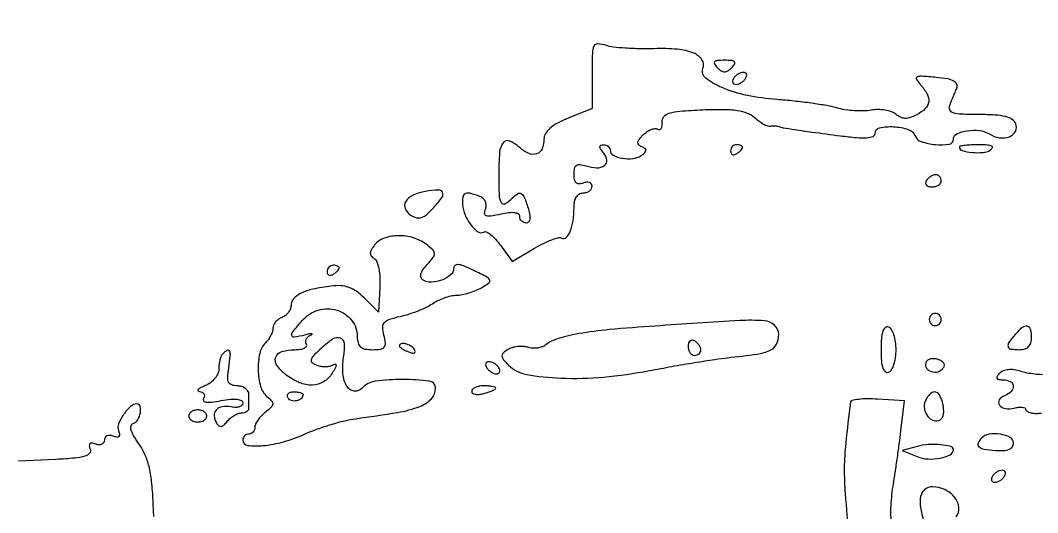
# Model space of a CAD drawing. Extents: x 0 to 4160, y 0 to 3120.
# Drawn here: x 2117 to 2286, y 2208 to 2289.6 of the extents above; entities that cross this region are included whole.
import ezdxf

# ---------------------------------------------------------------- set-up
doc = ezdxf.new("R2010")
doc.units = 0

msp = doc.modelspace()

# ---------------------------------------------------------------- linework, layer by layer
for points in [[(4159.499279, 606.274193, 0.000001), (4159.667734, 974.478125, 0.000057)], [(757.647081, 3119.740147, 0.000002), (520.492565, 3119.487217, 0.4139)], [(1964.75, 0.149832, 0.000016), (2717.930904, 0.232101, 0.000028), (3351.473438, 0.357111)], [(2286.801802, 2230.853666, -0.020703), (2285.510309, 2230.938846, -0.02066), (2284.222757, 2231.131561, -0.033198), (2283.149337, 2231.412818, 0.044869), (2282.113273, 2231.658637, 0.05854), (2281.140119, 2231.684267, 0.067627), (2280.310729, 2231.49386, 0.106572), (2279.699337, 2231.099337, 0.042086), (2279.255578, 2230.573851, 0.286802), (2279.236597, 2230.25, 0.240012), (2279.529827, 2230.049554, 0.032138), (2280.3, 2230, -0.120002), (2281.46138, 2229.71719, -0.259389), (2281.953452, 2228.975033, -0.223908), (2281.608534, 2228.066022, -0.100633), (2280.505744, 2227.36383, 0.157097), (2279.624975, 2226.654418, 0.322332), (2279.660765, 2225.813555, 0.19255), (2280.656978, 2225.237618, 0.100212), (2282.112859, 2225.319262, -0.032826), (2282.83626, 2225.458499, -0.057406), (2283.445652, 2225.464493, -0.086055), (2283.857273, 2225.347671, -0.28825), (2284, 2225.120666, 0.243412), (2284.13741, 2224.855132, 0.067815), (2284.565933, 2224.631874, 0.052135), (2285.188642, 2224.479024, 0.034145), (2285.926581, 2224.428571, 0.039538), (2286.631456, 2224.484398, 0.085489)], [(2139.223705, 2207.32244, -0.01012), (2139.075044, 2209.956822, 0.01712), (2138.849901, 2213.151058, 0.034976), (2138.413808, 2215.624354, 0.043306), (2137.7229, 2217.634843, 0.050345), (2136.721924, 2219.390522, -0.020031), (2135.826346, 2220.761288, -0.068211), (2135.409545, 2221.740415, -0.145574), (2135.42433, 2222.386569, -0.238644), (2135.8011, 2222.767033, 0.182336), (2136.534553, 2223.363138, 0.084179), (2136.973871, 2224.531475, 0.10816), (2136.948659, 2225.59153, 0.34575), (2136.428571, 2226, 0.186698), (2135.35059, 2225.582949, 0.057609), (2134.18516, 2224.247211, 0.05761), (2133.355256, 2222.680862, 0.186763), (2133.351945, 2221.525229, -0.054402), (2133.508699, 2220.930499, -0.243259), (2133.396113, 2220.599903, -0.2356), (2133.056973, 2220.494046, -0.051595), (2132.449072, 2220.657916, 0.075267), (2131.895201, 2220.77954, 0.123651), (2131.425665, 2220.694029, 0.152297), (2131.11551, 2220.417321, 0.135841), (2131, 2220, -0.135841), (2130.88449, 2219.582679, -0.152297), (2130.574335, 2219.305971, -0.123651), (2130.104799, 2219.22046, -0.075267), (2129.550928, 2219.342084, 0.051606), (2128.947176, 2219.504822, 0.230499), (2128.605919, 2219.401901, 0.245359), (2128.489817, 2219.077387, 0.057257), (2128.638731, 2218.499069, -0.275927), (2128.520067, 2217.816173, -0.143411), (2127.768758, 2217.32885, -0.051243), (2126.097705, 2217.0107, -0.009386), (2122.956119, 2216.799996), (2116.736631, 2216.5)], [(2261.740684, 2205.945732, -0.040928), (2261.655306, 2209.118793, -0.026846), (2262.051808, 2212.755784, 0.003356), (2262.387869, 2214.898682, 0.002059), (2262.756547, 2217.428262, 0.002064), (2263.100786, 2219.934816, 0.003681), (2263.360269, 2222), (2263.892055, 2226.5), (2259.446027, 2226.790057, 0.016769), (2257.734666, 2226.844177, 0.026916), (2256.276798, 2226.762831, 0.025251), (2255.170649, 2226.584266, 0.31895), (2254.900519, 2226.290057, 0.00566), (2254.121711, 2219.4842, 0.023162), (2253.88781, 2215.334054, 0.02246), (2254.035027, 2211.120991, 0.005101), (2254.677963, 2204, -0.009022)], [(2272.486798, 2207.252171, 0.186649), (2272.93132, 2208.818227, 0.152), (2272.218758, 2210.531374, 0.112321), (2270.575937, 2211.783447, 0.095558), (2268.597741, 2212.261237, 0.206936), (2267.162991, 2211.718472, 0.187541), (2266.484831, 2210.240745, 0.078976), (2266.702591, 2208.029294, -0.02008), (2266.974423, 2206.788216, -0.181373)]]:
    msp.add_lwpolyline(points, format="xyb")
for points in [[(2212, 2280.608534), (2212, 2274.983806), (2208, 2273.383323, 0.027164), (2206.259524, 2272.574707, 0.055058), (2205.01409, 2271.724044, 0.075468), (2204.257459, 2270.845357, 0.140986), (2204, 2269.950437, -0.097079), (2203.682176, 2268.328925, -0.217065), (2202.788521, 2267.485996, -0.191488), (2201.467644, 2267.551696, -0.077019), (2199.930856, 2268.562575, 0.082879), (2198.292634, 2269.613048, 0.347987), (2197.239584, 2269.327318, 0.141901), (2196.636586, 2267.696489, 0.018062), (2196.5, 2263.916667, 0.009187), (2196.562028, 2260.541227, 0.128745), (2196.909527, 2259.388647, 0.414073), (2197.571132, 2259.229034, 0.059311), (2198.783333, 2260.183333, -0.056689), (2199.683329, 2260.899501, -0.305892), (2200.276422, 2260.87884, -0.148222), (2200.779039, 2260.214879, -0.013862), (2201.44316, 2258.25, -0.035302), (2201.656976, 2257.327022, -0.080813), (2201.653981, 2256.615, -0.138627), (2201.444796, 2256.171791, -0.216887), (2201.067388, 2256, -0.100193), (2200.66005, 2256.082453, -0.098209), (2200.313545, 2256.31709, -0.097669), (2200.081442, 2256.667476, -0.097895), (2200, 2257.079455, 0.256611), (2199.777641, 2257.484187, 0.111361), (2199.180674, 2257.698198, 0.061369), (2198.19987, 2257.698035, 0.023368), (2196.849868, 2257.467025, -0.013603), (2195.168459, 2257.1454, -0.119998), (2194.419825, 2257.203202, -0.323373), (2194.152181, 2257.570774, -0.092828), (2194.286725, 2258.304811, 0.093126), (2194.404072, 2258.947161, 0.102949), (2194.27245, 2259.564091, 0.10335), (2193.906304, 2260.075513, 0.09455), (2193.35507, 2260.417241, 0.026401), (2191.755045, 2260.936162, 0.175415), (2190.932655, 2260.864871, 0.252868), (2190.520198, 2260.312833, 0.055022), (2190.475436, 2259.083427, 0.084181), (2190.900267, 2257.358662, 0.062921), (2191.900494, 2255.67152, 0.074086), (2193.081047, 2254.544803, 0.300522), (2194.026149, 2254.516161, -0.263863), (2194.46201, 2254.532561, -0.048327), (2195.16482, 2254.077172, -0.040803), (2195.972985, 2253.319635, -0.026656), (2196.779725, 2252.327833), (2198.733766, 2249.645366), (2202.443653, 2251.834253, -0.018437), (2203.924326, 2252.63581, -0.025869), (2205.304179, 2253.231568, -0.024305), (2206.44939, 2253.594941, -0.205893), (2206.971986, 2253.517314, 0.348323), (2207.701881, 2253.602945, 0.101033), (2208.369665, 2254.617177, 0.059843), (2208.84453, 2256.392646, 0.035465), (2209, 2258.581787, -0.050229), (2209.100531, 2259.579989, -0.088848), (2209.405073, 2260.346965, -0.116487), (2209.88595, 2260.826173, -0.138814), (2210.5, 2261, 0.072144), (2211.073208, 2261.08314, 0.087143), (2211.559375, 2261.325178, 0.100435), (2211.884389, 2261.684847, 0.134459), (2212, 2262.106989, 0.158089), (2211.878743, 2262.480915, 0.151946), (2211.559375, 2262.719716, 0.112257), (2211.073899, 2262.77672, 0.06502), (2210.5, 2262.638374, -0.087933), (2209.832484, 2262.50931, -0.199484), (2209.363506, 2262.69566, -0.153151), (2209.084901, 2263.211964, -0.04776), (2209, 2264.098772, -0.048343), (2209.095037, 2265.07942, -0.193195), (2209.416885, 2265.576164, -0.187384), (2210.000446, 2265.721279, -0.045178), (2210.991051, 2265.50284, 0.064362), (2212.806592, 2265.174745, 0.168612), (2214.060947, 2265.540664, 0.280709), (2214.441358, 2266.426707, 0.13861), (2213.926114, 2267.589028, -0.023542), (2213.418438, 2268.262907, -0.141986), (2213.283505, 2268.674921, -0.313517), (2213.437216, 2268.913039, -0.097798), (2213.877555, 2269, -0.077173), (2214.306363, 2268.933418, -0.089912), (2214.670282, 2268.74051, -0.100772), (2214.913565, 2268.453522, -0.126239), (2215, 2268.116631, 0.275068), (2215.503848, 2267.270066, 0.080255), (2216.994045, 2266.748098, 0.071129), (2218.774801, 2266.68623, 0.126663), (2220.139302, 2267.198699, 0.029327), (2220.773782, 2267.701258, 0.192421), (2220.951192, 2268.05748, 0.268817), (2220.806903, 2268.361331, 0.054135), (2220.258929, 2268.656488, -0.089806), (2219.748625, 2268.980018, -0.241525), (2219.604523, 2269.371562, -0.139757), (2219.821528, 2269.88621, -0.027169), (2220.501258, 2270.644115, -0.046024), (2221.134978, 2271.170795, -0.057189), (2221.811747, 2271.529324, -0.068083), (2222.428635, 2271.678304, -0.165122), (2222.879424, 2271.57452, 0.188272), (2223.205755, 2271.51467, 0.205729), (2223.471081, 2271.694868, 0.114299), (2223.62625, 2272.132422, 0.047997), (2223.637095, 2272.760762, -0.193465), (2223.918635, 2273.659603, -0.148855), (2224.781141, 2274.236478, -0.054818), (2226.595237, 2274.574911, -0.007874), (2230.367805, 2274.798375, -0.011893), (2233.801753, 2274.865802, -0.036143), (2236.128522, 2274.687673, -0.054571), (2237.778955, 2274.252692, -0.092471), (2238.992646, 2273.506655, 0.027396), (2239.729548, 2272.909793, 0.0321), (2240.49063, 2272.430692, 0.033855), (2241.172994, 2272.117774, 0.136657), (2241.624841, 2272.076701, -0.028324), (2241.996592, 2272.123168, -0.024497), (2242.389797, 2272.130535, -0.025247), (2242.747253, 2272.101613, -0.063161), (2243, 2272.035088, 0.053149), (2243.750514, 2271.821442, 0.005009), (2245.643302, 2271.51382, 0.004312), (2248.507599, 2271.102952, 0.001044), (2253.25, 2270.474452, 0.010795), (2255.928058, 2270.183873, 0.03848), (2257.651233, 2270.167384, 0.071841), (2258.667489, 2270.384828, 0.313882), (2259, 2270.862319, -0.352049), (2259.749526, 2271.794903, -0.067935), (2262.066699, 2271.983324, -0.061503), (2264.524176, 2271.542797, -0.229971), (2265.638374, 2270.5, 0.226104), (2266.672928, 2269.517378, 0.054629), (2269.047936, 2269.021636, 0.060273), (2271.300686, 2269.075198, 0.37259), (2272, 2269.883369, -0.288055), (2272.568906, 2270.788927, -0.075241), (2274.285939, 2271.317712, -0.06632), (2276.350941, 2271.350967, -0.110928), (2277.982762, 2270.778692, 0.102407), (2279.674529, 2270.153192, 0.129711), (2281.325568, 2270.332101, 0.184696), (2282.308743, 2271.214083, 0.213334), (2282.376152, 2272.462146, 0.162326), (2281.785671, 2273.180141, 0.078499), (2280.679037, 2273.653273, 0.047183), (2278.936093, 2273.92213, 0.014689), (2276.286022, 2274, -0.009291), (2273.368702, 2274.054213, -0.065168), (2271.969115, 2274.290591, -0.210197), (2271.414992, 2274.768638, -0.210302), (2271.393011, 2275.5, -0.000107), (2271.66638, 2276.175139, -0.000066), (2271.987469, 2276.967344, -0.000066), (2272.304519, 2277.74899, -0.00012), (2272.564329, 2278.38883, 0.197505), (2272.561672, 2279.047049, 0.177373), (2272.096913, 2279.55084, 0.077053), (2271.016166, 2279.909924, 0.017977), (2269.116145, 2280.160314, 0.006411), (2266.70223, 2280.359321, 0.128888), (2265.983666, 2280.223413, 0.450803), (2265.871844, 2279.835213, 0.04227), (2266.551816, 2278.942744, -0.057221), (2267.652945, 2277.404412, -0.158821), (2267.903524, 2276.114834, -0.171597), (2267.342194, 2274.990291, -0.069245), (2265.936078, 2273.96579, -0.039968), (2264.877963, 2273.504008, -0.089037), (2264.012741, 2273.369697, -0.102316), (2263.232288, 2273.5504, -0.065412), (2262.441824, 2274.048282, 0.088601), (2261.703272, 2274.467218, 0.043521), (2260.653265, 2274.737851, 0.041354), (2259.481259, 2274.834887, 0.047242), (2258.361662, 2274.728804, -0.041588), (2257.12509, 2274.59754, -0.022104), (2255.584616, 2274.630779, -0.021849), (2254.00284, 2274.804625, -0.031546), (2252.628925, 2275.106423, 0.027311), (2250.992639, 2275.480396, 0.007944), (2248.4363, 2275.877726, 0.007959), (2245.538099, 2276.234223, 0.008433), (2242.685347, 2276.490542, -0.032706), (2237.747291, 2277.177016, -0.048783), (2233.586287, 2278.46876, -0.065493), (2230.865596, 2280.060285, -0.330587), (2230.420788, 2281.654173, 0.24529), (2230.254921, 2283.094254, 0.148736), (2228.889181, 2284.198074, 0.075877), (2226.197921, 2284.836632, 0.02869), (2222.322992, 2284.930174, -0.012626), (2219.928648, 2284.91107, -0.012836), (2217.549566, 2285.013293, -0.012702), (2215.48872, 2285.207614, -0.050459), (2214.25, 2285.484939, 0.069854), (2212.951103, 2285.723445, 0.304035), (2212.316744, 2285.336094, 0.102077), (2212.04524, 2284.170488, 0.00635)], [(2232.8, 2281.8, 0.049631), (2233.452741, 2281.265408, 0.147822), (2234, 2281.1, 0.147822), (2234.547259, 2281.265408, 0.049631), (2235.2, 2281.8, 0.051663), (2235.686384, 2282.398813, 0.354955), (2235.65, 2282.75, 0.180052), (2235.199072, 2282.95632, 0.018208), (2234, 2283, 0.018208), (2232.800928, 2282.95632, 0.180052), (2232.35, 2282.75, 0.354955), (2232.313616, 2282.398813, 0.051663)], [(2235.5, 2280, 0.076764), (2235.338175, 2279.617617, 0.154201), (2235.357263, 2279.29375, 0.186277), (2235.550471, 2279.079239, 0.117858), (2235.881966, 2279, 0.085235), (2236.310186, 2279.073533, 0.053414), (2236.769763, 2279.29375, 0.051777), (2237.189439, 2279.617474, 0.064269), (2237.5, 2280, 0.076764), (2237.661825, 2280.382383, 0.154201), (2237.642737, 2280.70625, 0.186277), (2237.449529, 2280.920761, 0.117858), (2237.118034, 2281, 0.085235), (2236.689814, 2280.926467, 0.053414), (2236.230237, 2280.70625, 0.051777), (2235.810561, 2280.382526, 0.064269)], [(2235, 2267.940983, 0.108972), (2235.078288, 2267.586039, 0.182303), (2235.29375, 2267.3746, 0.161196), (2235.6179, 2267.343488, 0.082592), (2236, 2267.5, 0.029505), (2236.382774, 2267.768994, 0.035638), (2236.70625, 2268.066025, 0.038439), (2236.934461, 2268.34829, 0.151918), (2237, 2268.559017, 0.210953), (2236.92554, 2268.727648, 0.081139), (2236.70625, 2268.870461, 0.061769), (2236.382849, 2268.967655, 0.042167), (2236, 2269, 0.105053), (2235.618444, 2268.918938, 0.099167), (2235.29375, 2268.688914, 0.09642), (2235.076123, 2268.345238, 0.093332)], [(2273, 2268.616631, 0.337609), (2273.443652, 2268.034473, 0.042433), (2275.10427, 2267.7261, 0.04392), (2276.931514, 2267.705985, 0.122602), (2278.139302, 2268.107255, 0.13804), (2278.470909, 2268.476533, 0.420841), (2278.370189, 2268.761872, 0.09353), (2277.678535, 2268.937202, 0.014259), (2276.25, 2268.984687, 0.011072), (2275.00394, 2268.962965, 0.0183), (2273.954688, 2268.882887, 0.012678), (2273.128479, 2268.768039, 0.367104)], [(2267.5, 2263, 0.139169), (2267.392057, 2262.620352, 0.191142), (2267.521475, 2262.29375, 0.138808), (2267.889346, 2262.073267, 0.066118), (2268.440983, 2262, 0.062283), (2269.037096, 2262.074545, 0.080552), (2269.542039, 2262.29375, 0.097988), (2269.879982, 2262.618621, 0.153634), (2270, 2263, 0.092995), (2269.928382, 2263.381732, 0.096318), (2269.723586, 2263.70625, 0.099231), (2269.418051, 2263.923444, 0.105429), (2269.059017, 2264, 0.089642), (2268.653442, 2263.926698, 0.053229), (2268.2129, 2263.70625, 0.051032), (2267.806203, 2263.382515, 0.06081)], [(2184.322621, 2261.241244, 0.06427), (2182.267209, 2260.6216, 0.147758), (2181.058904, 2259.573408, 0.241607), (2180.953889, 2258.392773, 0.158081), (2181.85163, 2257.324732, 0.074082), (2182.83337, 2256.897625, 0.146771), (2183.674504, 2256.922029, 0.104146), (2184.554611, 2257.435348, 0.026901), (2185.718083, 2258.608033, 0.023886), (2187.087264, 2260.301511, 0.287408), (2187.145307, 2261.101665, 0.295394), (2186.454263, 2261.487324, 0.024759)], [(2175.936747, 2252.423785, 0.033281), (2175.354257, 2251.618453, 0.126404), (2175.167428, 2251.031526, 0.183386), (2175.318133, 2250.554559, 0.087332), (2175.805971, 2250.119916, -0.167504), (2176.25335, 2249.572636, -0.040244), (2176.573993, 2248.427116, -0.036234), (2176.751218, 2246.957884, -0.026723), (2176.741669, 2245.318838), (2176.5, 2241.245412), (2174.134545, 2243.601797, 0.04088), (2172.844865, 2244.691973, 0.069993), (2171.597573, 2245.341789, 0.071935), (2170.243928, 2245.611836, 0.045676), (2168.634545, 2245.55065, 0.020915), (2165.618428, 2245.029459, 0.05885), (2163.596584, 2244.335797, 0.097832), (2162.418749, 2243.453146, 0.185238), (2162, 2242.361626, -0.094426), (2161.888042, 2241.774079, -0.066827), (2161.559375, 2241.186563, -0.064704), (2161.073424, 2240.68814, -0.075752), (2160.5, 2240.361626, 0.064023), (2159.926481, 2240.052559, 0.061388), (2159.440625, 2239.604659, 0.066255), (2159.111273, 2239.092051, 0.110135), (2159, 2238.593011, -0.08063), (2158.911231, 2238.046116, -0.037645), (2158.632812, 2237.382192, -0.036032), (2158.22836, 2236.714096, -0.041911), (2157.75, 2236.146366, 0.145167), (2156.792514, 2234.375336, 0.058918), (2156.544669, 2231.616826, 0.05906), (2156.945014, 2228.895711, 0.154205), (2158, 2227.25, -0.035313), (2158.777658, 2226.502938, -0.210622), (2158.950326, 2225.981355, -0.180508), (2158.692541, 2225.451297, -0.025065), (2157.75, 2224.639757, 0.036877), (2157.080366, 2224.035098, 0.037993), (2156.514062, 2223.344282, 0.040863), (2156.121116, 2222.67216, 0.11231), (2156, 2222.139757, -0.086463), (2155.924174, 2221.704545, -0.094072), (2155.70625, 2221.334804, -0.100251), (2155.381465, 2221.087499, -0.113217), (2155, 2221, 0.099038), (2154.618362, 2220.923658, 0.097945), (2154.29375, 2220.70625, 0.097945), (2154.076342, 2220.381638, 0.099038), (2154, 2220, 0.377559), (2154.777299, 2219.117365, 0.056596), (2157.342697, 2219.082285, 0.044809), (2160.762641, 2219.736311, 0.034503), (2164.336882, 2221.03087, -0.018014), (2166.371351, 2221.844521, -0.013018), (2168.691496, 2222.609251, -0.013178), (2170.937177, 2223.221105, -0.02771), (2172.714, 2223.552222, 0.009191), (2179.703304, 2224.588655, 0.049783), (2183.399495, 2225.592054, 0.11303), (2185.302124, 2226.865055, 0.191289), (2186, 2228.622445, 0.378937), (2184.977675, 2229.777686, 0.030268), (2180.56459, 2230.04903, 0.032474), (2175.988818, 2229.755627, 0.174355), (2173.802183, 2228.63332, -0.23158), (2172.482167, 2228.129971, -0.23864), (2171.299249, 2228.870537, -0.115756), (2170.621352, 2230.969177, -0.060781), (2170.730136, 2233.72445, 0.050674), (2170.867305, 2236.022652, 0.311692), (2170.191141, 2236.919633, 0.237025), (2168.905966, 2236.732088, 0.034928), (2166.800774, 2235.02902, 0.013801), (2165.634952, 2233.881183, 0.144112), (2165.328627, 2233.291807, 0.298888), (2165.507198, 2232.854665, 0.058995), (2166.294701, 2232.440407, 0.053818), (2166.993463, 2232.255362, 0.044786), (2167.760931, 2232.207848, 0.046696), (2168.479353, 2232.295208, 0.085015), (2169.025938, 2232.51603, -0.156913), (2169.344064, 2232.594652, -0.433876), (2169.473744, 2232.43529, -0.088601), (2169.311355, 2231.932511, -0.017277), (2168.833278, 2231.104643, -0.113836), (2167.396946, 2229.667005, -0.13347), (2165.557563, 2229.110519, -0.110136), (2163.411068, 2229.5255, -0.061354), (2161.10618, 2230.885021, -0.075479), (2159.645641, 2232.407455, -0.246326), (2159.469012, 2233.748645, -0.237579), (2160.477314, 2234.692117, -0.071543), (2162.618034, 2235, 0.035214), (2163.53756, 2235.064841, 0.075339), (2164.217618, 2235.268661, 0.145266), (2164.553027, 2235.568884, 0.283703), (2164.552786, 2235.91459, -0.132568), (2164.435411, 2236.307958, -0.115613), (2164.522598, 2236.729772, -0.100015), (2164.806446, 2237.116312, -0.077153), (2165.243769, 2237.405359, 0.068293), (2165.498829, 2237.567553, 0.691754), (2165.470045, 2237.648327, 0.056742), (2165.057348, 2237.608907, 0.008643), (2164.25, 2237.423381, -0.019458), (2162.516556, 2237.06432, -0.416771), (2162.1319, 2237.341507, -0.212238), (2162.302497, 2237.978554, -0.008632), (2163.867295, 2239.84699, -0.141979), (2166.503683, 2241.55277, -0.146122), (2169.611629, 2241.559015, -0.156969), (2172.059722, 2239.885699, -0.166468), (2173, 2237.139757, 0.065146), (2173.134626, 2236.110877, 0.152777), (2173.544315, 2235.462357, 0.132695), (2174.295987, 2235.108196, 0.044145), (2175.519052, 2235, 0.032343), (2176.876974, 2235.08793, 0.194431), (2177.481119, 2235.428563, 0.198512), (2177.671852, 2236.088372, 0.033857), (2177.435208, 2237.402129, -0.050819), (2177.241566, 2238.73423, -0.192468), (2177.515025, 2239.513521, -0.138264), (2178.325388, 2240.042412, -0.022289), (2180.166156, 2240.529904, 0.022925), (2181.587061, 2240.908138, 0.017624), (2183.100107, 2241.445482, 0.017937), (2184.481554, 2242.049784, 0.039918), (2185.472506, 2242.627774, -0.039454), (2186.376018, 2243.155885, -0.027933), (2187.461165, 2243.607318, -0.028342), (2188.553495, 2243.923447, -0.051938), (2189.472506, 2244.035435, 0.045027), (2190.40175, 2244.135686, 0.023792), (2191.527685, 2244.41724, 0.023477), (2192.661219, 2244.817648, 0.033363), (2193.62174, 2245.285435, 0.02465), (2194.868854, 2246.083383, 0.355758), (2194.998847, 2246.555435, 0.171414), (2194.543491, 2247.039934, 0.00703), (2192.37174, 2248.123532, 0.012873), (2190.658238, 2248.894915, 0.075996), (2189.70611, 2249.133531, 0.224822), (2189.210758, 2248.953592, 0.197528), (2189, 2248.44092, -0.224206), (2188.505377, 2247.393314, -0.082194), (2187.051868, 2246.552301, -0.077244), (2185.303899, 2246.186415, -0.152601), (2183.943806, 2246.53473, -0.169701), (2183.605125, 2246.952672, -0.149955), (2183.578612, 2247.514763, -0.088791), (2183.907238, 2248.235735, -0.032705), (2184.604237, 2249.115181, 0.01948), (2185.615733, 2250.324368, 0.180026), (2185.814977, 2250.965246, 0.195844), (2185.537876, 2251.551395, 0.023668), (2184.41938, 2252.4841, 0.088996), (2182.311617, 2253.555346, 0.075091), (2179.831607, 2253.911895, 0.080625), (2177.529108, 2253.521364, 0.138158)], [(2168, 2247.940983, 0.108972), (2168.078288, 2247.586039, 0.182303), (2168.29375, 2247.3746, 0.161196), (2168.6179, 2247.343488, 0.082592), (2169, 2247.5, 0.029505), (2169.382774, 2247.768994, 0.035638), (2169.70625, 2248.066025, 0.038439), (2169.934461, 2248.34829, 0.151918), (2170, 2248.559017, 0.210953), (2169.92554, 2248.727648, 0.081139), (2169.70625, 2248.870461, 0.061769), (2169.382849, 2248.967655, 0.042167), (2169, 2249, 0.105053), (2168.618444, 2248.918938, 0.099167), (2168.29375, 2248.688914, 0.09642), (2168.076123, 2248.345238, 0.093332)], [(2268, 2240, 0.099038), (2268.076342, 2239.618362, 0.097945), (2268.29375, 2239.29375, 0.097945), (2268.618362, 2239.076342, 0.099038), (2269, 2239, 0.099038), (2269.381638, 2239.076342, 0.097945), (2269.70625, 2239.29375, 0.097945), (2269.923658, 2239.618362, 0.099038), (2270, 2240, 0.099038), (2269.923658, 2240.381638, 0.097945), (2269.70625, 2240.70625, 0.097945), (2269.381638, 2240.923658, 0.099038), (2269, 2241, 0.099038), (2268.618362, 2240.923658, 0.097945), (2268.29375, 2240.70625, 0.097945), (2268.076342, 2240.381638, 0.099038)], [(2222.5, 2238.925017, 0.006245), (2214.87337, 2238.323692, 0.019941), (2209.812337, 2237.656628, 0.029072), (2206.364692, 2236.852832, 0.095498), (2204.297988, 2235.783186, -0.084871), (2203.706229, 2235.460921, -0.050171), (2202.920908, 2235.277801, -0.048391), (2202.074838, 2235.250615, -0.059381), (2201.297988, 2235.394553, 0.061111), (2200.499484, 2235.539659, 0.04322), (2199.587534, 2235.513484, 0.043614), (2198.70594, 2235.332707, 0.067817), (2198, 2235.013335, 0.043643), (2197.231221, 2234.431921, 0.22652), (2197.034086, 2233.953066, 0.163017), (2197.256507, 2233.39324, 0.020976), (2198.142215, 2232.429663, 0.153853), (2201.089178, 2230.89461, 0.034057), (2206.818408, 2230.280261, 0.032012), (2213.883477, 2230.458815, 0.024873), (2221.5, 2231.524436, -0.003244), (2225.239061, 2232.213547, -0.003131), (2229.03125, 2232.862575, -0.003095), (2232.37801, 2233.392566, -0.011434), (2234.5, 2233.665672, 0.008712), (2239.428471, 2234.272721, 0.071534), (2241.596373, 2234.902693, 0.173936), (2242.623848, 2235.89911, 0.114576), (2243, 2237.519052, 0.213561), (2242.304973, 2239.072065, 0.166698), (2240.582979, 2239.797749, 0.032242), (2236.521627, 2239.814055, 0.001437)], [(2282.25, 2237.504169, 0.02548), (2281.22016, 2236.206815, 0.231771), (2281.105229, 2235.514463, 0.291248), (2281.579943, 2235.103966, 0.036557), (2283, 2235, 0.072254), (2283.873159, 2235.126841, 0.124864), (2284.5, 2235.5, 0.124864), (2284.873159, 2236.126841, 0.072254), (2285, 2237, 0.061316), (2284.831924, 2238.365411, 0.294202), (2284.28684, 2238.876865, 0.220965), (2283.443133, 2238.658175, 0.040106)], [(2260, 2235, 0.017497), (2260.066077, 2233.112326, 0.063026), (2260.3, 2231.933333, 0.14123), (2260.699832, 2231.351844, 0.257896), (2261.25, 2231.25, 0.181326), (2261.730911, 2231.639295, 0.052495), (2262.132812, 2232.523438, 0.045361), (2262.408106, 2233.693431, 0.035123), (2262.5, 2235, 0.035123), (2262.408106, 2236.306569, 0.045361), (2262.132812, 2237.476562, 0.052495), (2261.730911, 2238.360705, 0.181326), (2261.25, 2238.75, 0.257896), (2260.699832, 2238.648156, 0.14123), (2260.3, 2238.066667, 0.063026), (2260.066077, 2236.887674, 0.017497)], [(2180, 2235.606989, 0.2252), (2180.088769, 2235.419896, 0.029412), (2180.455882, 2235.154486, 0.029555), (2180.957462, 2234.875192, 0.020646), (2181.551938, 2234.618443, 0.036408), (2182.131719, 2234.443138, 0.155351), (2182.487528, 2234.474315, 0.32948), (2182.606889, 2234.674071, 0.1144), (2182.492921, 2235.011454, 0.115814), (2181.901891, 2235.603931, 0.080554), (2181.026239, 2235.969265, 0.115534), (2180.291154, 2235.972535, 0.349578)], [(2230, 2234.940983, -0.105429), (2229.923444, 2234.581949, -0.099231), (2229.70625, 2234.276414, -0.096318), (2229.381732, 2234.071618, -0.092995), (2229, 2234, -0.153634), (2228.618621, 2234.120018, -0.097988), (2228.29375, 2234.457961, -0.080552), (2228.074545, 2234.962904, -0.062283), (2228, 2235.559017, -0.066118), (2228.073267, 2236.110654, -0.138808), (2228.29375, 2236.478525, -0.191142), (2228.620352, 2236.607943, -0.139169), (2229, 2236.5, -0.06081), (2229.382515, 2236.193797, -0.051032), (2229.70625, 2235.7871, -0.053229), (2229.926698, 2235.346558, -0.089642)], [(2150.666667, 2234.333333, 0.09835), (2150.410043, 2233.949503, 0.03397), (2150.195833, 2233.314492, 0.032201), (2150.049162, 2232.5642, 0.032179), (2150, 2231.801109, -0.105729), (2149.833051, 2231.02042, -0.065303), (2149.339063, 2230.217895, -0.061118), (2148.610275, 2229.516113, -0.065657), (2147.75, 2229.031162, 0.01983), (2146.96094, 2228.677045, 0.084686), (2146.545461, 2228.373817, 0.412802), (2146.547742, 2228.177655, 0.183985), (2146.809017, 2228.063386, -0.091146), (2147.258486, 2227.958063, -0.160021), (2147.540384, 2227.706134, -0.16844), (2147.609671, 2227.346599, -0.102913), (2147.460582, 2226.93622, 0.293009), (2147.467131, 2226.53904, 0.216501), (2147.849991, 2226.300162, 0.064377), (2148.807425, 2226.297451, 0.014927), (2150.401565, 2226.547511, -0.020547), (2151.933251, 2226.770172, -0.052085), (2153.056519, 2226.769267, -0.089822), (2153.754684, 2226.565444, -0.284197), (2154, 2226.168708, -0.201792), (2153.843892, 2225.797656, -0.112123), (2153.418677, 2225.536363, -0.079671), (2152.778661, 2225.427362, -0.050026), (2152.021028, 2225.49595, 0.087163), (2150.573594, 2225.519642, 0.169395), (2149.567632, 2224.979029, 0.202856), (2149.224883, 2224.015564, 0.124406), (2149.593626, 2222.84851, 0.080612), (2149.987378, 2222.394511, 0.21126), (2150.393097, 2222.278252, 0.154043), (2150.846582, 2222.493414, 0.039476), (2151.402643, 2223.09851, -0.049189), (2151.914936, 2223.634727, -0.042943), (2152.544839, 2224.088312, -0.04521), (2153.191764, 2224.39913, -0.089621), (2153.75, 2224.5, 0.05808), (2154.228082, 2224.555722, 0.077243), (2154.632812, 2224.720313, 0.096011), (2154.904, 2224.96391, 0.163305), (2155, 2225.25), (2155, 2226.220313), (2155, 2227.5, 0.126684), (2154.852696, 2228.072052, 0.100766), (2154.438126, 2228.559375, 0.089764), (2153.817982, 2228.886964, 0.076886), (2153.087237, 2229, -0.07612), (2152.138367, 2229.145299, -0.207762), (2151.635929, 2229.580307, -0.128299), (2151.473053, 2230.416809, -0.023359), (2151.647281, 2232, 0.011761), (2151.910662, 2233.97171, 0.127465), (2151.79616, 2234.75975, 0.447858), (2151.406237, 2234.893658, 0.068622)], [(2194.5, 2232, 0.064269), (2194.810561, 2231.617474, 0.051777), (2195.230237, 2231.29375, 0.053414), (2195.689814, 2231.073533, 0.085235), (2196.118034, 2231, 0.117858), (2196.449529, 2231.079239, 0.186277), (2196.642737, 2231.29375, 0.154201), (2196.661825, 2231.617617, 0.076764), (2196.5, 2232, 0.064269), (2196.189439, 2232.382526, 0.051777), (2195.769763, 2232.70625, 0.053414), (2195.310186, 2232.926467, 0.085235), (2194.881966, 2233, 0.117858), (2194.550471, 2232.920761, 0.186277), (2194.357263, 2232.70625, 0.154201), (2194.338175, 2232.382383, 0.076764)], [(2267.515713, 2233.025424, 0.240722), (2267.445826, 2232.165772, 0.184695), (2268.102544, 2231.470109, 0.144201), (2269.203621, 2231.289608, 0.166888), (2270.15435, 2231.75435, 0.089096), (2270.473898, 2232.213824, 0.194905), (2270.492838, 2232.634705, 0.160337), (2270.204266, 2233.008079, 0.057172), (2269.599242, 2233.323543, 0.05915), (2268.971361, 2233.482694, 0.068155), (2268.353939, 2233.478978, 0.078956), (2267.840444, 2233.320303, 0.140905)], [(2192, 2228.09362, 0.24384), (2192.157535, 2227.789795, 0.106581), (2192.5875, 2227.607123, 0.070464), (2193.233678, 2227.575635, 0.040966), (2194, 2227.710251, 0.016817), (2194.766387, 2227.938458, 0.025621), (2195.4125, 2228.192243, 0.023188), (2195.897136, 2228.439563, 0.269386), (2196, 2228.616631, 0.326917), (2195.890445, 2228.766282, 0.029396), (2195.4125, 2228.887385, 0.029316), (2194.766644, 2228.972329, 0.018041), (2194, 2229, 0.043375), (2193.234359, 2228.933456, 0.063112), (2192.5875, 2228.733751, 0.082769), (2192.149557, 2228.440102, 0.206609)], [(2164, 2227.559017, -0.211827), (2163.716404, 2226.919648, -0.127879), (2162.969093, 2226.529206, -0.122608), (2162.101938, 2226.54388, -0.191362), (2161.510081, 2226.983688, -0.136093), (2161.397824, 2227.36964, -0.190788), (2161.524436, 2227.701458, -0.140899), (2161.890269, 2227.925389, -0.067432), (2162.440983, 2228, -0.026751), (2163.038367, 2227.968016, -0.042195), (2163.542039, 2227.870461, -0.051652), (2163.89701, 2227.729146, -0.279105)], [(2267.335833, 2226.432783, 0.135858), (2267.20864, 2225.116701, 0.12831), (2267.769792, 2223.889714, 0.155039), (2268.765873, 2223.238537, 0.209211), (2269.818988, 2223.388128, 0.238213), (2270.377215, 2224.299617, 0.072247), (2270.273022, 2225.966149, 0.074384), (2269.7057, 2227.495701, 0.273295), (2268.851984, 2228, 0.140804), (2268.457917, 2227.886783, 0.06068), (2268.029279, 2227.53963, 0.053321), (2267.633677, 2227.032313, 0.047372)], [(2145, 2224, 0.148195), (2145.115568, 2223.618646, 0.098894), (2145.440625, 2223.29375, 0.082425), (2145.926543, 2223.074694, 0.064853), (2146.5, 2223, 0.064853), (2147.073457, 2223.074694, 0.082425), (2147.559375, 2223.29375, 0.098894), (2147.884432, 2223.618646, 0.148195), (2148, 2224, 0.148195), (2147.884432, 2224.381354, 0.098894), (2147.559375, 2224.70625, 0.082425), (2147.073457, 2224.925306, 0.064853), (2146.5, 2225, 0.064853), (2145.926543, 2224.925306, 0.082425), (2145.440625, 2224.70625, 0.098894), (2145.115568, 2224.381354, 0.148195)], [(2276.666667, 2220.333333, 0.094377), (2276.104211, 2219.506239, 0.32614), (2276.238371, 2218.910547, 0.14141), (2277.101334, 2218.506606, 0.02175), (2279.001987, 2218.290257, 0.030282), (2280.355894, 2218.277663, 0.086158), (2281.272473, 2218.485648, 0.142101), (2281.801552, 2218.911168, 0.153987), (2282, 2219.540257, 0.281266), (2281.445058, 2220.44872, 0.081793), (2279.815257, 2220.972305, 0.073784), (2277.937722, 2220.972905, 0.160973)], [(2266, 2218.953169), (2263.5, 2218.270524), (2266, 2217.253428, 0.08625), (2267.758174, 2216.870749, 0.058577), (2269.80552, 2217.024135, 0.064955), (2271.474586, 2217.580077, 0.28743), (2272, 2218.418552, 0.348114), (2271.574738, 2218.955342, 0.035504), (2269.859553, 2219.231866, 0.038192), (2267.824571, 2219.257348, 0.050727)], [(2278.5, 2214, 0.076764), (2278.338175, 2213.617617, 0.154201), (2278.357263, 2213.29375, 0.186277), (2278.550471, 2213.079239, 0.117858), (2278.881966, 2213, 0.085235), (2279.310186, 2213.073533, 0.053414), (2279.769763, 2213.29375, 0.051777), (2280.189439, 2213.617474, 0.064269), (2280.5, 2214, 0.076764), (2280.661825, 2214.382383, 0.154201), (2280.642737, 2214.70625, 0.186277), (2280.449529, 2214.920761, 0.117858), (2280.118034, 2215, 0.085235), (2279.689814, 2214.926467, 0.053414), (2279.230237, 2214.70625, 0.051777), (2278.810561, 2214.382526, 0.064269)]]:
    msp.add_lwpolyline(points, format="xyb", close=True)

doc.saveas('drawing.dxf')
